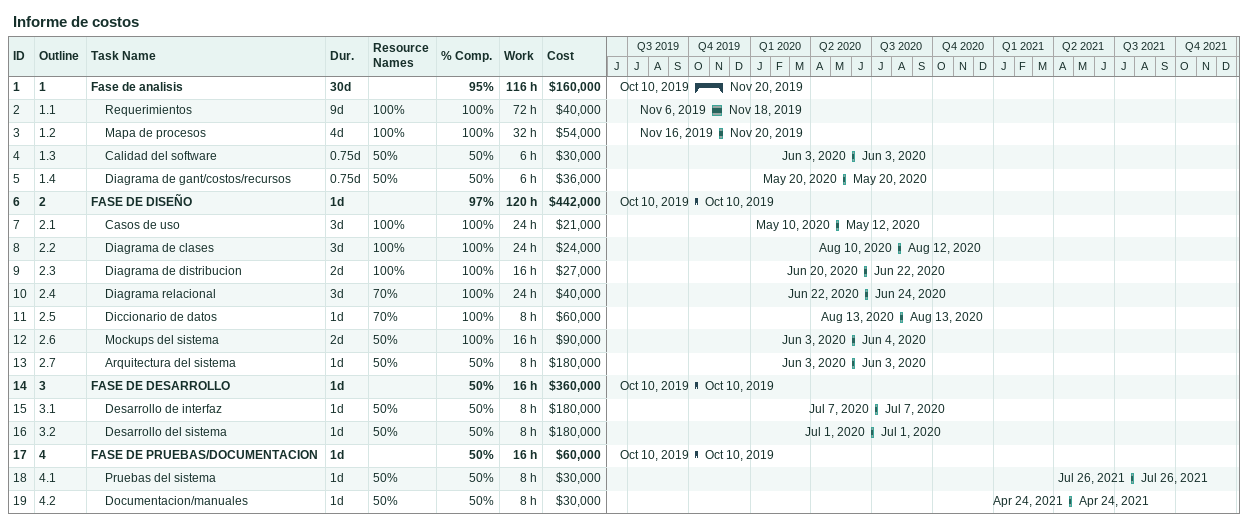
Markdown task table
Informe de costos

| ID | WBS | Task | Duration | Start | Finish | Resources | % complete | Work (h) | Cost ($) |
|---|---|---|---|---|---|---|---|---|---|
| 1 | 1 | **Fase de analisis** | 30d | 2019-10-10 | 2019-11-20 |  | 95 | 116 | 160000 |
| 2 | 1.1 | Requerimientos | 9d | 2019-11-06 | 2019-11-18 | 100% | 100 | 72 | 40000 |
| 3 | 1.2 | Mapa de procesos | 4d | 2019-11-16 | 2019-11-20 | 100% | 100 | 32 | 54000 |
| 4 | 1.3 | Calidad del software | 0.75d | 2020-06-03 | 2020-06-03 | 50% | 50 | 6 | 30000 |
| 5 | 1.4 | Diagrama de gant/costos/recursos | 0.75d | 2020-05-20 | 2020-05-20 | 50% | 50 | 6 | 36000 |
| 6 | 2 | **FASE DE DISEÑO** | 1d | 2019-10-10 | 2019-10-10 |  | 97 | 120 | 442000 |
| 7 | 2.1 | Casos de uso | 3d | 2020-05-10 | 2020-05-12 | 100% | 100 | 24 | 21000 |
| 8 | 2.2 | Diagrama de clases | 3d | 2020-08-10 | 2020-08-12 | 100% | 100 | 24 | 24000 |
| 9 | 2.3 | Diagrama de distribucion | 2d | 2020-06-20 | 2020-06-22 | 100% | 100 | 16 | 27000 |
| 10 | 2.4 | Diagrama relacional | 3d | 2020-06-22 | 2020-06-24 | 70% | 100 | 24 | 40000 |
| 11 | 2.5 | Diccionario de datos | 1d | 2020-08-13 | 2020-08-13 | 70% | 100 | 8 | 60000 |
| 12 | 2.6 | Mockups del sistema | 2d | 2020-06-03 | 2020-06-04 | 50% | 100 | 16 | 90000 |
| 13 | 2.7 | Arquitectura del sistema | 1d | 2020-06-03 | 2020-06-03 | 50% | 50 | 8 | 180000 |
| 14 | 3 | **FASE DE DESARROLLO** | 1d | 2019-10-10 | 2019-10-10 |  | 50 | 16 | 360000 |
| 15 | 3.1 | Desarrollo de interfaz | 1d | 2020-07-07 | 2020-07-07 | 50% | 50 | 8 | 180000 |
| 16 | 3.2 | Desarrollo del sistema | 1d | 2020-07-01 | 2020-07-01 | 50% | 50 | 8 | 180000 |
| 17 | 4 | **FASE DE PRUEBAS/DOCUMENTACION** | 1d | 2019-10-10 | 2019-10-10 |  | 50 | 16 | 60000 |
| 18 | 4.1 | Pruebas del sistema | 1d | 2021-07-26 | 2021-07-26 | 50% | 50 | 8 | 30000 |
| 19 | 4.2 | Documentacion/manuales | 1d | 2021-04-24 | 2021-04-24 | 50% | 50 | 8 | 30000 |
